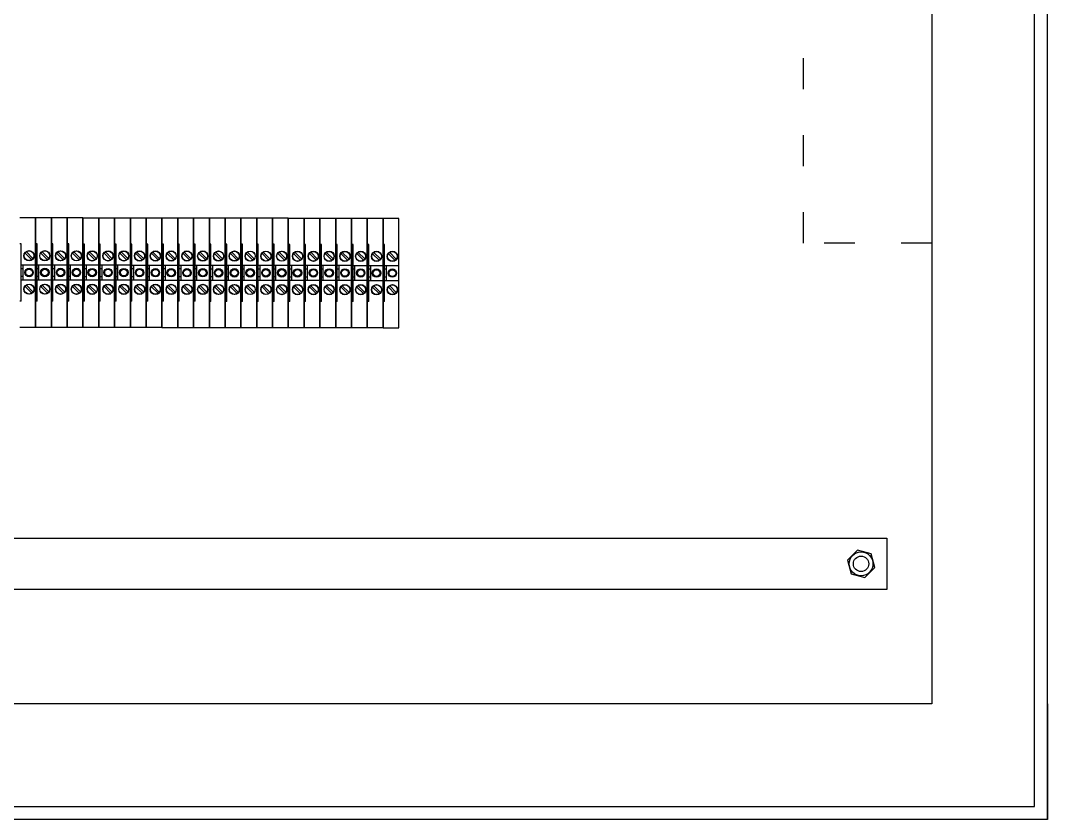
# Model space of a CAD drawing. Header units: millimetres. Extents: x 14879 to 47640, y -20740 to 344.
# Drawn here: x 47235 to 47634.8, y -1711.8 to -1400.7 of the extents above; entities that cross this region are included whole.
import ezdxf

# ---------------------------------------------------------------- set-up
doc = ezdxf.new("R2010")
doc.units = ezdxf.units.MM
doc.linetypes.add('ACAD_ISO03W100', pattern=[30, 12, -18])
doc.linetypes.add('DOT', pattern=[0.559539, 0, -0.27977, 0, -0.27977])
doc.layers.add('1', color=7, linetype='Continuous')

msp = doc.modelspace()

# ---------------------------------------------------------------- linework, layer by layer
for p, q in [((47634.85, -1711.79), (47634.85, 288.21)), ((47629.85, -1706.79), (47629.85, 283.21)), ((47589.85, 243.21), (47589.85, -1666.79)), ((46947.18, -1602.24), (47572.27, -1602.24)), ((47572.27, -1602.24), (47572.27, -1622.24)), ((47572.27, -1622.24), (46947.18, -1622.24)), ((47589.85, -1666.79), (46879.85, -1666.79)), ((47629.85, -1706.79), (47629.85, -1666.79)), ((47634.85, -1666.79), (47634.85, -1711.79)), ((46839.85, -1706.79), (47629.85, -1706.79)), ((47634.85, -1711.79), (46834.85, -1711.79))]:
    msp.add_line(p, q)
at = {"color": 1, "linetype": 'ACAD_ISO03W100'}
msp.add_lwpolyline([(47539.85, -361.79), (47589.85, -361.79), (47589.85, -1487.35), (47539.85, -1487.35)], close=True, dxfattribs=at)
at = {"color": 4}
msp.add_lwpolyline([(47556.95, -1610.82), (47558.38, -1616.13), (47563.69, -1617.55), (47567.58, -1613.67), (47566.16, -1608.35), (47560.84, -1606.93)], close=True, dxfattribs=at)
for radius in [4.64, 3]:
    msp.add_circle((47562.27, -1612.24), radius, dxfattribs=at)
at = {"layer": '1', "color": 7}
for p, q in [((47240.89, -1477.52), (47234.74, -1477.52)), ((47240.89, -1520.05), (47240.89, -1477.52)), ((47240.89, -1477.53), (47240.89, -1487.66)), ((47247.04, -1477.53), (47240.89, -1477.53)), ((47247.04, -1520.06), (47247.04, -1477.53)), ((47247.04, -1477.55), (47247.04, -1487.67)), ((47253.19, -1477.55), (47247.04, -1477.55)), ((47253.19, -1520.07), (47253.19, -1477.55)), ((47253.19, -1477.56), (47253.19, -1487.68)), ((47259.34, -1477.56), (47253.19, -1477.56)), ((47259.34, -1520.08), (47259.34, -1477.56)), ((47259.34, -1477.57), (47259.34, -1487.7)), ((47265.49, -1477.57), (47259.34, -1477.57)), ((47265.49, -1520.1), (47265.49, -1477.57)), ((47265.49, -1477.57), (47265.49, -1487.7)), ((47271.64, -1477.57), (47265.49, -1477.57)), ((47271.64, -1520.1), (47271.64, -1477.57)), ((47271.64, -1477.58), (47271.64, -1487.71)), ((47277.79, -1477.58), (47271.64, -1477.58)), ((47277.79, -1520.11), (47277.79, -1477.58)), ((47277.79, -1477.6), (47277.79, -1487.72)), ((47283.94, -1477.6), (47277.79, -1477.6)), ((47283.94, -1520.12), (47283.94, -1477.6)), ((47283.94, -1477.61), (47283.94, -1487.73)), ((47290.09, -1477.61), (47283.94, -1477.61)), ((47290.09, -1520.13), (47290.09, -1477.61)), ((47290.09, -1477.62), (47290.09, -1487.75)), ((47296.24, -1477.62), (47290.09, -1477.62)), ((47296.24, -1520.15), (47296.24, -1477.62)), ((47296.24, -1477.62), (47296.24, -1487.75)), ((47302.39, -1477.62), (47296.24, -1477.62)), ((47302.39, -1520.15), (47302.39, -1477.62)), ((47302.39, -1477.63), (47302.39, -1487.76)), ((47308.54, -1477.63), (47302.39, -1477.63)), ((47308.54, -1520.16), (47308.54, -1477.63)), ((47308.54, -1477.65), (47308.54, -1487.77)), ((47314.69, -1477.65), (47308.54, -1477.65)), ((47314.69, -1520.17), (47314.69, -1477.65)), ((47314.69, -1477.66), (47314.69, -1487.78)), ((47320.84, -1477.66), (47314.69, -1477.66)), ((47320.84, -1520.18), (47320.84, -1477.66)), ((47320.84, -1477.67), (47320.84, -1487.8)), ((47326.99, -1477.67), (47320.84, -1477.67)), ((47326.99, -1520.2), (47326.99, -1477.67)), ((47326.99, -1477.67), (47326.99, -1487.8)), ((47333.14, -1477.67), (47326.99, -1477.67)), ((47333.14, -1520.2), (47333.14, -1477.67)), ((47333.14, -1477.68), (47333.14, -1487.81)), ((47339.29, -1477.68), (47333.14, -1477.68)), ((47339.29, -1520.21), (47339.29, -1477.68)), ((47339.29, -1477.7), (47339.29, -1487.82)), ((47345.44, -1477.7), (47339.29, -1477.7)), ((47345.44, -1520.22), (47345.44, -1477.7)), ((47345.44, -1477.71), (47345.44, -1487.83)), ((47351.59, -1477.71), (47345.44, -1477.71)), ((47351.59, -1520.23), (47351.59, -1477.71)), ((47351.59, -1477.72), (47351.59, -1487.85)), ((47357.74, -1477.72), (47351.59, -1477.72)), ((47357.74, -1520.25), (47357.74, -1477.72)), ((47357.74, -1477.72), (47357.74, -1487.85)), ((47363.89, -1477.72), (47357.74, -1477.72)), ((47363.89, -1520.25), (47363.89, -1477.72)), ((47363.89, -1477.73), (47363.89, -1487.86)), ((47370.04, -1477.73), (47363.89, -1477.73)), ((47370.04, -1520.26), (47370.04, -1477.73)), ((47370.04, -1477.75), (47370.04, -1487.87)), ((47376.19, -1477.75), (47370.04, -1477.75)), ((47376.19, -1520.27), (47376.19, -1477.75)), ((47376.19, -1477.76), (47376.19, -1487.88)), ((47382.34, -1477.76), (47376.19, -1477.76)), ((47382.34, -1520.28), (47382.34, -1477.76)), ((47235.34, -1487.65), (47234.74, -1487.65)), ((47235.34, -1509.9), (47235.34, -1487.65)), ((47239.37, -1493.8), (47236.8, -1491.23)), ((47237.3, -1490.74), (47239.87, -1493.31)), ((47241.49, -1487.66), (47240.89, -1487.66)), ((47240.89, -1487.66), (47240.89, -1509.91)), ((47241.49, -1509.91), (47241.49, -1487.66)), ((47245.52, -1493.81), (47242.95, -1491.25)), ((47243.45, -1490.75), (47246.02, -1493.32)), ((47247.64, -1487.67), (47247.04, -1487.67)), ((47247.04, -1487.67), (47247.04, -1509.92)), ((47247.64, -1509.92), (47247.64, -1487.67)), ((47251.67, -1493.83), (47249.1, -1491.26)), ((47249.6, -1490.76), (47252.17, -1493.33)), ((47253.79, -1487.68), (47253.19, -1487.68)), ((47253.19, -1487.68), (47253.19, -1509.93)), ((47253.79, -1509.93), (47253.79, -1487.68)), ((47257.82, -1493.84), (47255.25, -1491.27)), ((47255.75, -1490.78), (47258.32, -1493.34)), ((47259.94, -1487.7), (47259.34, -1487.7)), ((47259.34, -1487.7), (47259.34, -1509.95)), ((47259.94, -1509.95), (47259.94, -1487.7)), ((47263.97, -1493.85), (47261.4, -1491.28)), ((47261.9, -1490.79), (47264.47, -1493.36)), ((47266.09, -1487.7), (47265.49, -1487.7)), ((47265.49, -1487.7), (47265.49, -1509.95)), ((47266.09, -1509.95), (47266.09, -1487.7)), ((47270.12, -1493.85), (47267.55, -1491.28)), ((47268.05, -1490.79), (47270.62, -1493.36)), ((47272.24, -1487.71), (47271.64, -1487.71)), ((47271.64, -1487.71), (47271.64, -1509.96)), ((47272.24, -1509.96), (47272.24, -1487.71)), ((47274.2, -1490.8), (47276.77, -1493.37)), ((47278.39, -1487.72), (47277.79, -1487.72)), ((47277.79, -1487.72), (47277.79, -1509.97)), ((47278.39, -1509.97), (47278.39, -1487.72)), ((47280.35, -1490.81), (47282.92, -1493.38)), ((47284.54, -1487.73), (47283.94, -1487.73)), ((47283.94, -1487.73), (47283.94, -1509.98)), ((47284.54, -1509.98), (47284.54, -1487.73)), ((47286.5, -1490.83), (47289.07, -1493.39)), ((47290.69, -1487.75), (47290.09, -1487.75)), ((47290.09, -1487.75), (47290.09, -1510)), ((47290.69, -1510), (47290.69, -1487.75)), ((47292.65, -1490.84), (47295.22, -1493.41)), ((47296.84, -1487.75), (47296.24, -1487.75)), ((47296.24, -1487.75), (47296.24, -1510)), ((47296.84, -1510), (47296.84, -1487.75)), ((47298.8, -1490.84), (47301.37, -1493.41)), ((47302.99, -1487.76), (47302.39, -1487.76)), ((47302.39, -1487.76), (47302.39, -1510.01)), ((47302.99, -1510.01), (47302.99, -1487.76)), ((47304.95, -1490.85), (47307.52, -1493.42)), ((47309.14, -1487.77), (47308.54, -1487.77)), ((47308.54, -1487.77), (47308.54, -1510.02)), ((47309.14, -1510.02), (47309.14, -1487.77)), ((47311.1, -1490.86), (47313.67, -1493.43)), ((47315.29, -1487.78), (47314.69, -1487.78)), ((47314.69, -1487.78), (47314.69, -1510.03)), ((47315.29, -1510.03), (47315.29, -1487.78)), ((47317.25, -1490.88), (47319.82, -1493.44)), ((47321.44, -1487.8), (47320.84, -1487.8)), ((47320.84, -1487.8), (47320.84, -1510.05)), ((47321.44, -1510.05), (47321.44, -1487.8)), ((47323.4, -1490.89), (47325.97, -1493.46)), ((47327.59, -1487.8), (47326.99, -1487.8)), ((47326.99, -1487.8), (47326.99, -1510.05)), ((47327.59, -1510.05), (47327.59, -1487.8)), ((47329.55, -1490.89), (47332.12, -1493.46)), ((47333.74, -1487.81), (47333.14, -1487.81)), ((47333.14, -1487.81), (47333.14, -1510.06)), ((47333.74, -1510.06), (47333.74, -1487.81)), ((47335.7, -1490.9), (47338.27, -1493.47)), ((47339.89, -1487.82), (47339.29, -1487.82)), ((47339.29, -1487.82), (47339.29, -1510.07)), ((47339.89, -1510.07), (47339.89, -1487.82)), ((47341.85, -1490.91), (47344.42, -1493.48)), ((47346.04, -1487.83), (47345.44, -1487.83)), ((47345.44, -1487.83), (47345.44, -1510.08)), ((47346.04, -1510.08), (47346.04, -1487.83)), ((47348, -1490.93), (47350.57, -1493.49)), ((47352.19, -1487.85), (47351.59, -1487.85)), ((47351.59, -1487.85), (47351.59, -1510.1)), ((47352.19, -1510.1), (47352.19, -1487.85)), ((47354.15, -1490.94), (47356.72, -1493.51)), ((47358.34, -1487.85), (47357.74, -1487.85)), ((47357.74, -1487.85), (47357.74, -1510.1)), ((47358.34, -1510.1), (47358.34, -1487.85)), ((47360.3, -1490.94), (47362.87, -1493.51)), ((47364.49, -1487.86), (47363.89, -1487.86)), ((47363.89, -1487.86), (47363.89, -1510.11)), ((47364.49, -1510.11), (47364.49, -1487.86)), ((47366.45, -1490.95), (47369.02, -1493.52)), ((47370.64, -1487.87), (47370.04, -1487.87)), ((47370.04, -1487.87), (47370.04, -1510.12)), ((47370.64, -1510.12), (47370.64, -1487.87)), ((47372.6, -1490.96), (47375.17, -1493.53)), ((47376.79, -1487.88), (47376.19, -1487.88)), ((47376.19, -1487.88), (47376.19, -1510.13)), ((47376.79, -1510.13), (47376.79, -1487.88)), ((47378.75, -1490.98), (47381.32, -1493.54)), ((47276.27, -1493.86), (47273.7, -1491.3)), ((47282.42, -1493.88), (47279.85, -1491.31)), ((47288.57, -1493.89), (47286, -1491.32)), ((47294.72, -1493.9), (47292.15, -1491.33)), ((47300.87, -1493.9), (47298.3, -1491.33)), ((47307.02, -1493.91), (47304.45, -1491.35)), ((47313.17, -1493.93), (47310.6, -1491.36)), ((47319.32, -1493.94), (47316.75, -1491.37)), ((47325.47, -1493.95), (47322.9, -1491.38)), ((47331.62, -1493.95), (47329.05, -1491.38)), ((47337.77, -1493.96), (47335.2, -1491.4)), ((47343.92, -1493.98), (47341.35, -1491.41)), ((47350.07, -1493.99), (47347.5, -1491.42)), ((47356.22, -1494), (47353.65, -1491.43)), ((47362.37, -1494), (47359.8, -1491.43)), ((47368.52, -1494.01), (47365.95, -1491.45)), ((47374.67, -1494.03), (47372.1, -1491.46)), ((47380.82, -1494.04), (47378.25, -1491.47)), ((47240.89, -1495.92), (47235.34, -1495.92)), ((47235.34, -1497.17), (47236.06, -1497.17)), ((47236.06, -1497.17), (47236.06, -1495.92)), ((47236.06, -1500.37), (47236.06, -1497.17)), ((47247.04, -1495.93), (47241.49, -1495.93)), ((47241.49, -1497.18), (47242.21, -1497.18)), ((47242.21, -1497.18), (47242.21, -1495.93)), ((47242.21, -1500.38), (47242.21, -1497.18)), ((47253.19, -1495.95), (47247.64, -1495.95)), ((47247.64, -1497.2), (47248.36, -1497.2)), ((47248.36, -1497.2), (47248.36, -1495.95)), ((47248.36, -1500.4), (47248.36, -1497.2)), ((47259.34, -1495.96), (47253.79, -1495.96)), ((47253.79, -1497.21), (47254.51, -1497.21)), ((47254.51, -1497.21), (47254.51, -1495.96)), ((47254.51, -1500.41), (47254.51, -1497.21)), ((47265.49, -1495.97), (47259.94, -1495.97)), ((47259.94, -1497.22), (47260.66, -1497.22)), ((47260.66, -1497.22), (47260.66, -1495.97)), ((47260.66, -1500.42), (47260.66, -1497.22)), ((47271.64, -1495.97), (47266.09, -1495.97)), ((47266.09, -1497.22), (47266.81, -1497.22)), ((47266.81, -1497.22), (47266.81, -1495.97)), ((47266.81, -1500.42), (47266.81, -1497.22)), ((47277.79, -1495.98), (47272.24, -1495.98)), ((47272.24, -1497.23), (47272.96, -1497.23)), ((47272.96, -1497.23), (47272.96, -1495.98)), ((47272.96, -1500.43), (47272.96, -1497.23)), ((47283.94, -1496), (47278.39, -1496)), ((47278.39, -1497.25), (47279.11, -1497.25)), ((47279.11, -1497.25), (47279.11, -1496)), ((47279.11, -1500.45), (47279.11, -1497.25)), ((47290.09, -1496.01), (47284.54, -1496.01)), ((47284.54, -1497.26), (47285.26, -1497.26)), ((47285.26, -1497.26), (47285.26, -1496.01)), ((47285.26, -1500.46), (47285.26, -1497.26)), ((47296.24, -1496.02), (47290.69, -1496.02)), ((47290.69, -1497.27), (47291.41, -1497.27)), ((47291.41, -1497.27), (47291.41, -1496.02)), ((47291.41, -1500.47), (47291.41, -1497.27)), ((47302.39, -1496.02), (47296.84, -1496.02)), ((47296.84, -1497.27), (47297.56, -1497.27)), ((47297.56, -1497.27), (47297.56, -1496.02)), ((47297.56, -1500.47), (47297.56, -1497.27)), ((47308.54, -1496.03), (47302.99, -1496.03)), ((47302.99, -1497.28), (47303.71, -1497.28)), ((47303.71, -1497.28), (47303.71, -1496.03)), ((47303.71, -1500.48), (47303.71, -1497.28)), ((47314.69, -1496.05), (47309.14, -1496.05)), ((47309.14, -1497.3), (47309.86, -1497.3)), ((47309.86, -1497.3), (47309.86, -1496.05)), ((47309.86, -1500.5), (47309.86, -1497.3)), ((47320.84, -1496.06), (47315.29, -1496.06)), ((47315.29, -1497.31), (47316.01, -1497.31)), ((47316.01, -1497.31), (47316.01, -1496.06)), ((47316.01, -1500.51), (47316.01, -1497.31)), ((47326.99, -1496.07), (47321.44, -1496.07)), ((47321.44, -1497.32), (47322.16, -1497.32)), ((47322.16, -1497.32), (47322.16, -1496.07)), ((47322.16, -1500.52), (47322.16, -1497.32)), ((47333.14, -1496.07), (47327.59, -1496.07)), ((47327.59, -1497.32), (47328.31, -1497.32)), ((47328.31, -1497.32), (47328.31, -1496.07)), ((47328.31, -1500.52), (47328.31, -1497.32)), ((47339.29, -1496.08), (47333.74, -1496.08)), ((47333.74, -1497.33), (47334.46, -1497.33)), ((47334.46, -1497.33), (47334.46, -1496.08)), ((47334.46, -1500.53), (47334.46, -1497.33)), ((47345.44, -1496.1), (47339.89, -1496.1)), ((47339.89, -1497.35), (47340.61, -1497.35)), ((47340.61, -1497.35), (47340.61, -1496.1)), ((47340.61, -1500.55), (47340.61, -1497.35)), ((47351.59, -1496.11), (47346.04, -1496.11)), ((47346.04, -1497.36), (47346.76, -1497.36)), ((47346.76, -1497.36), (47346.76, -1496.11)), ((47346.76, -1500.56), (47346.76, -1497.36)), ((47357.74, -1496.12), (47352.19, -1496.12)), ((47352.19, -1497.37), (47352.91, -1497.37)), ((47352.91, -1497.37), (47352.91, -1496.12)), ((47352.91, -1500.57), (47352.91, -1497.37)), ((47363.89, -1496.12), (47358.34, -1496.12)), ((47358.34, -1497.37), (47359.06, -1497.37)), ((47359.06, -1497.37), (47359.06, -1496.12)), ((47359.06, -1500.57), (47359.06, -1497.37)), ((47370.04, -1496.13), (47364.49, -1496.13)), ((47364.49, -1497.38), (47365.21, -1497.38)), ((47365.21, -1497.38), (47365.21, -1496.13)), ((47365.21, -1500.58), (47365.21, -1497.38)), ((47376.19, -1496.15), (47370.64, -1496.15)), ((47370.64, -1497.4), (47371.36, -1497.4)), ((47371.36, -1497.4), (47371.36, -1496.15)), ((47371.36, -1500.6), (47371.36, -1497.4)), ((47382.34, -1496.16), (47376.79, -1496.16)), ((47376.79, -1497.41), (47377.51, -1497.41)), ((47377.51, -1497.41), (47377.51, -1496.16)), ((47377.51, -1500.61), (47377.51, -1497.41)), ((47236.06, -1500.37), (47235.34, -1500.37)), ((47235.34, -1501.62), (47240.89, -1501.62)), ((47236.06, -1501.62), (47236.06, -1500.37)), ((47242.21, -1500.38), (47241.49, -1500.38)), ((47241.49, -1501.63), (47247.04, -1501.63)), ((47242.21, -1501.63), (47242.21, -1500.38)), ((47248.36, -1500.4), (47247.64, -1500.4)), ((47247.64, -1501.65), (47253.19, -1501.65)), ((47248.36, -1501.65), (47248.36, -1500.4)), ((47254.51, -1500.41), (47253.79, -1500.41)), ((47253.79, -1501.66), (47259.34, -1501.66)), ((47254.51, -1501.66), (47254.51, -1500.41)), ((47260.66, -1500.42), (47259.94, -1500.42)), ((47259.94, -1501.67), (47265.49, -1501.67)), ((47260.66, -1501.67), (47260.66, -1500.42)), ((47266.81, -1500.42), (47266.09, -1500.42)), ((47266.09, -1501.67), (47271.64, -1501.67)), ((47266.81, -1501.67), (47266.81, -1500.42)), ((47272.96, -1500.43), (47272.24, -1500.43)), ((47272.24, -1501.68), (47277.79, -1501.68)), ((47272.96, -1501.68), (47272.96, -1500.43)), ((47279.11, -1500.45), (47278.39, -1500.45)), ((47278.39, -1501.7), (47283.94, -1501.7)), ((47279.11, -1501.7), (47279.11, -1500.45)), ((47285.26, -1500.46), (47284.54, -1500.46)), ((47284.54, -1501.71), (47290.09, -1501.71)), ((47285.26, -1501.71), (47285.26, -1500.46)), ((47291.41, -1500.47), (47290.69, -1500.47)), ((47290.69, -1501.72), (47296.24, -1501.72)), ((47291.41, -1501.72), (47291.41, -1500.47)), ((47297.56, -1500.47), (47296.84, -1500.47)), ((47296.84, -1501.72), (47302.39, -1501.72)), ((47297.56, -1501.72), (47297.56, -1500.47)), ((47303.71, -1500.48), (47302.99, -1500.48)), ((47302.99, -1501.73), (47308.54, -1501.73)), ((47303.71, -1501.73), (47303.71, -1500.48)), ((47309.86, -1500.5), (47309.14, -1500.5)), ((47309.14, -1501.75), (47314.69, -1501.75)), ((47309.86, -1501.75), (47309.86, -1500.5)), ((47316.01, -1500.51), (47315.29, -1500.51)), ((47315.29, -1501.76), (47320.84, -1501.76)), ((47316.01, -1501.76), (47316.01, -1500.51)), ((47322.16, -1500.52), (47321.44, -1500.52)), ((47321.44, -1501.77), (47326.99, -1501.77)), ((47322.16, -1501.77), (47322.16, -1500.52)), ((47328.31, -1500.52), (47327.59, -1500.52)), ((47327.59, -1501.77), (47333.14, -1501.77)), ((47328.31, -1501.77), (47328.31, -1500.52)), ((47334.46, -1500.53), (47333.74, -1500.53)), ((47333.74, -1501.78), (47339.29, -1501.78)), ((47334.46, -1501.78), (47334.46, -1500.53)), ((47340.61, -1500.55), (47339.89, -1500.55)), ((47339.89, -1501.8), (47345.44, -1501.8)), ((47340.61, -1501.8), (47340.61, -1500.55)), ((47346.76, -1500.56), (47346.04, -1500.56)), ((47346.04, -1501.81), (47351.59, -1501.81)), ((47346.76, -1501.81), (47346.76, -1500.56)), ((47352.91, -1500.57), (47352.19, -1500.57)), ((47352.19, -1501.82), (47357.74, -1501.82)), ((47352.91, -1501.82), (47352.91, -1500.57)), ((47359.06, -1500.57), (47358.34, -1500.57)), ((47358.34, -1501.82), (47363.89, -1501.82)), ((47359.06, -1501.82), (47359.06, -1500.57)), ((47365.21, -1500.58), (47364.49, -1500.58)), ((47364.49, -1501.83), (47370.04, -1501.83)), ((47365.21, -1501.83), (47365.21, -1500.58)), ((47371.36, -1500.6), (47370.64, -1500.6)), ((47370.64, -1501.85), (47376.19, -1501.85)), ((47371.36, -1501.85), (47371.36, -1500.6)), ((47377.51, -1500.61), (47376.79, -1500.61)), ((47376.79, -1501.86), (47382.34, -1501.86)), ((47377.51, -1501.86), (47377.51, -1500.61)), ((47239.37, -1506.8), (47236.8, -1504.23)), ((47237.3, -1503.74), (47239.87, -1506.31)), ((47245.52, -1506.81), (47242.95, -1504.25)), ((47243.45, -1503.75), (47246.02, -1506.32)), ((47251.67, -1506.83), (47249.1, -1504.26)), ((47249.6, -1503.76), (47252.17, -1506.33)), ((47257.82, -1506.84), (47255.25, -1504.27)), ((47255.75, -1503.78), (47258.32, -1506.34)), ((47263.97, -1506.85), (47261.4, -1504.28)), ((47261.9, -1503.79), (47264.47, -1506.36)), ((47270.12, -1506.85), (47267.55, -1504.28)), ((47268.05, -1503.79), (47270.62, -1506.36)), ((47276.27, -1506.86), (47273.7, -1504.3)), ((47274.2, -1503.8), (47276.77, -1506.37)), ((47282.42, -1506.88), (47279.85, -1504.31)), ((47280.35, -1503.81), (47282.92, -1506.38)), ((47288.57, -1506.89), (47286, -1504.32)), ((47286.5, -1503.83), (47289.07, -1506.39)), ((47294.72, -1506.9), (47292.15, -1504.33)), ((47292.65, -1503.84), (47295.22, -1506.41)), ((47300.87, -1506.9), (47298.3, -1504.33)), ((47298.8, -1503.84), (47301.37, -1506.41)), ((47307.02, -1506.91), (47304.45, -1504.35)), ((47304.95, -1503.85), (47307.52, -1506.42)), ((47313.17, -1506.93), (47310.6, -1504.36)), ((47311.1, -1503.86), (47313.67, -1506.43)), ((47319.32, -1506.94), (47316.75, -1504.37)), ((47317.25, -1503.88), (47319.82, -1506.44)), ((47325.47, -1506.95), (47322.9, -1504.38)), ((47323.4, -1503.89), (47325.97, -1506.46)), ((47331.62, -1506.95), (47329.05, -1504.38)), ((47329.55, -1503.89), (47332.12, -1506.46)), ((47337.77, -1506.96), (47335.2, -1504.4)), ((47335.7, -1503.9), (47338.27, -1506.47)), ((47343.92, -1506.98), (47341.35, -1504.41)), ((47341.85, -1503.91), (47344.42, -1506.48)), ((47350.07, -1506.99), (47347.5, -1504.42)), ((47348, -1503.93), (47350.57, -1506.49)), ((47356.22, -1507), (47353.65, -1504.43)), ((47354.15, -1503.94), (47356.72, -1506.51)), ((47362.37, -1507), (47359.8, -1504.43)), ((47360.3, -1503.94), (47362.87, -1506.51)), ((47368.52, -1507.01), (47365.95, -1504.45)), ((47366.45, -1503.95), (47369.02, -1506.52)), ((47374.67, -1507.03), (47372.1, -1504.46)), ((47372.6, -1503.96), (47375.17, -1506.53)), ((47380.82, -1507.04), (47378.25, -1504.47)), ((47378.75, -1503.98), (47381.32, -1506.54)), ((47235.34, -1509.9), (47234.74, -1509.9)), ((47241.49, -1509.91), (47240.89, -1509.91)), ((47240.89, -1509.91), (47240.89, -1520.06)), ((47247.64, -1509.92), (47247.04, -1509.92)), ((47247.04, -1509.92), (47247.04, -1520.07)), ((47253.79, -1509.93), (47253.19, -1509.93)), ((47253.19, -1509.93), (47253.19, -1520.08)), ((47259.94, -1509.95), (47259.34, -1509.95)), ((47259.34, -1509.95), (47259.34, -1520.1)), ((47266.09, -1509.95), (47265.49, -1509.95)), ((47265.49, -1509.95), (47265.49, -1520.1)), ((47272.24, -1509.96), (47271.64, -1509.96)), ((47271.64, -1509.96), (47271.64, -1520.11)), ((47278.39, -1509.97), (47277.79, -1509.97)), ((47277.79, -1509.97), (47277.79, -1520.12)), ((47284.54, -1509.98), (47283.94, -1509.98)), ((47283.94, -1509.98), (47283.94, -1520.13)), ((47290.69, -1510), (47290.09, -1510)), ((47290.09, -1510), (47290.09, -1520.15)), ((47296.84, -1510), (47296.24, -1510)), ((47296.24, -1510), (47296.24, -1520.15)), ((47302.99, -1510.01), (47302.39, -1510.01)), ((47302.39, -1510.01), (47302.39, -1520.16)), ((47309.14, -1510.02), (47308.54, -1510.02)), ((47308.54, -1510.02), (47308.54, -1520.17)), ((47315.29, -1510.03), (47314.69, -1510.03)), ((47314.69, -1510.03), (47314.69, -1520.18)), ((47321.44, -1510.05), (47320.84, -1510.05)), ((47320.84, -1510.05), (47320.84, -1520.2)), ((47327.59, -1510.05), (47326.99, -1510.05)), ((47326.99, -1510.05), (47326.99, -1520.2)), ((47333.74, -1510.06), (47333.14, -1510.06)), ((47333.14, -1510.06), (47333.14, -1520.21)), ((47339.89, -1510.07), (47339.29, -1510.07)), ((47339.29, -1510.07), (47339.29, -1520.22)), ((47346.04, -1510.08), (47345.44, -1510.08)), ((47345.44, -1510.08), (47345.44, -1520.23)), ((47352.19, -1510.1), (47351.59, -1510.1)), ((47351.59, -1510.1), (47351.59, -1520.25)), ((47358.34, -1510.1), (47357.74, -1510.1)), ((47357.74, -1510.1), (47357.74, -1520.25)), ((47364.49, -1510.11), (47363.89, -1510.11)), ((47363.89, -1510.11), (47363.89, -1520.26)), ((47370.64, -1510.12), (47370.04, -1510.12)), ((47370.04, -1510.12), (47370.04, -1520.27)), ((47376.79, -1510.13), (47376.19, -1510.13)), ((47376.19, -1510.13), (47376.19, -1520.28)), ((47234.74, -1520.05), (47240.89, -1520.05)), ((47240.89, -1520.06), (47247.04, -1520.06)), ((47247.04, -1520.07), (47253.19, -1520.07)), ((47253.19, -1520.08), (47259.34, -1520.08)), ((47259.34, -1520.1), (47265.49, -1520.1)), ((47265.49, -1520.1), (47271.64, -1520.1)), ((47271.64, -1520.11), (47277.79, -1520.11)), ((47277.79, -1520.12), (47283.94, -1520.12)), ((47283.94, -1520.13), (47290.09, -1520.13)), ((47290.09, -1520.15), (47296.24, -1520.15)), ((47296.24, -1520.15), (47302.39, -1520.15)), ((47302.39, -1520.16), (47308.54, -1520.16)), ((47308.54, -1520.17), (47314.69, -1520.17)), ((47314.69, -1520.18), (47320.84, -1520.18)), ((47320.84, -1520.2), (47326.99, -1520.2)), ((47326.99, -1520.2), (47333.14, -1520.2)), ((47333.14, -1520.21), (47339.29, -1520.21)), ((47339.29, -1520.22), (47345.44, -1520.22)), ((47345.44, -1520.23), (47351.59, -1520.23)), ((47351.59, -1520.25), (47357.74, -1520.25)), ((47357.74, -1520.25), (47363.89, -1520.25)), ((47363.89, -1520.26), (47370.04, -1520.26)), ((47370.04, -1520.27), (47376.19, -1520.27)), ((47376.19, -1520.28), (47382.34, -1520.28))]:
    msp.add_line(p, q, dxfattribs=at)
for centre, radius in [((47238.34, -1492.27), 2), ((47238.34, -1492.27), 1.9), ((47244.49, -1492.28), 2), ((47244.49, -1492.28), 1.9), ((47250.64, -1492.3), 2), ((47250.64, -1492.3), 1.9), ((47256.79, -1492.31), 2), ((47256.79, -1492.31), 1.9), ((47262.94, -1492.32), 2), ((47262.94, -1492.32), 1.9), ((47269.09, -1492.32), 2), ((47269.09, -1492.32), 1.9), ((47275.24, -1492.33), 2), ((47275.24, -1492.33), 1.9), ((47281.39, -1492.35), 2), ((47281.39, -1492.35), 1.9), ((47287.54, -1492.36), 2), ((47287.54, -1492.36), 1.9), ((47293.69, -1492.37), 2), ((47293.69, -1492.37), 1.9), ((47299.84, -1492.37), 2), ((47299.84, -1492.37), 1.9), ((47305.99, -1492.38), 2), ((47305.99, -1492.38), 1.9), ((47312.14, -1492.4), 2), ((47312.14, -1492.4), 1.9), ((47318.29, -1492.41), 2), ((47318.29, -1492.41), 1.9), ((47324.44, -1492.42), 2), ((47324.44, -1492.42), 1.9), ((47330.59, -1492.42), 2), ((47330.59, -1492.42), 1.9), ((47336.74, -1492.43), 2), ((47336.74, -1492.43), 1.9), ((47342.89, -1492.45), 2), ((47342.89, -1492.45), 1.9), ((47349.04, -1492.46), 2), ((47349.04, -1492.46), 1.9), ((47355.19, -1492.47), 2), ((47355.19, -1492.47), 1.9), ((47361.34, -1492.47), 2), ((47361.34, -1492.47), 1.9), ((47367.49, -1492.48), 2), ((47367.49, -1492.48), 1.9), ((47373.64, -1492.5), 2), ((47373.64, -1492.5), 1.9), ((47379.79, -1492.51), 2), ((47379.79, -1492.51), 1.9), ((47238.34, -1498.77), 1.65), ((47238.34, -1498.77), 1.3), ((47244.49, -1498.78), 1.65), ((47244.49, -1498.78), 1.3), ((47250.64, -1498.8), 1.65), ((47250.64, -1498.8), 1.3), ((47256.79, -1498.81), 1.65), ((47256.79, -1498.81), 1.3), ((47262.94, -1498.82), 1.65), ((47262.94, -1498.82), 1.3), ((47269.09, -1498.82), 1.65), ((47269.09, -1498.82), 1.3), ((47275.24, -1498.83), 1.65), ((47275.24, -1498.83), 1.3), ((47281.39, -1498.85), 1.65), ((47281.39, -1498.85), 1.3), ((47287.54, -1498.86), 1.65), ((47287.54, -1498.86), 1.3), ((47293.69, -1498.87), 1.65), ((47293.69, -1498.87), 1.3), ((47299.84, -1498.87), 1.65), ((47299.84, -1498.87), 1.3), ((47305.99, -1498.88), 1.65), ((47305.99, -1498.88), 1.3), ((47312.14, -1498.9), 1.65), ((47312.14, -1498.9), 1.3), ((47318.29, -1498.91), 1.65), ((47318.29, -1498.91), 1.3), ((47324.44, -1498.92), 1.65), ((47324.44, -1498.92), 1.3), ((47330.59, -1498.92), 1.65), ((47330.59, -1498.92), 1.3), ((47336.74, -1498.93), 1.65), ((47336.74, -1498.93), 1.3), ((47342.89, -1498.95), 1.65), ((47342.89, -1498.95), 1.3), ((47349.04, -1498.96), 1.65), ((47349.04, -1498.96), 1.3), ((47355.19, -1498.97), 1.65), ((47355.19, -1498.97), 1.3), ((47361.34, -1498.97), 1.65), ((47361.34, -1498.97), 1.3), ((47367.49, -1498.98), 1.65), ((47367.49, -1498.98), 1.3), ((47373.64, -1499), 1.65), ((47373.64, -1499), 1.3), ((47379.79, -1499.01), 1.65), ((47379.79, -1499.01), 1.3), ((47238.34, -1505.27), 2), ((47244.49, -1505.28), 2), ((47238.34, -1505.27), 1.9), ((47244.49, -1505.28), 1.9), ((47250.64, -1505.3), 2), ((47250.64, -1505.3), 1.9), ((47256.79, -1505.31), 2), ((47256.79, -1505.31), 1.9), ((47262.94, -1505.32), 2), ((47262.94, -1505.32), 1.9), ((47269.09, -1505.32), 2), ((47269.09, -1505.32), 1.9), ((47275.24, -1505.33), 2), ((47275.24, -1505.33), 1.9), ((47281.39, -1505.35), 2), ((47281.39, -1505.35), 1.9), ((47287.54, -1505.36), 2), ((47287.54, -1505.36), 1.9), ((47293.69, -1505.37), 2), ((47293.69, -1505.37), 1.9), ((47299.84, -1505.37), 2), ((47299.84, -1505.37), 1.9), ((47305.99, -1505.38), 2), ((47305.99, -1505.38), 1.9), ((47312.14, -1505.4), 2), ((47312.14, -1505.4), 1.9), ((47318.29, -1505.41), 2), ((47318.29, -1505.41), 1.9), ((47324.44, -1505.42), 2), ((47324.44, -1505.42), 1.9), ((47330.59, -1505.42), 2), ((47330.59, -1505.42), 1.9), ((47336.74, -1505.43), 2), ((47336.74, -1505.43), 1.9), ((47342.89, -1505.45), 2), ((47342.89, -1505.45), 1.9), ((47349.04, -1505.46), 2), ((47349.04, -1505.46), 1.9), ((47355.19, -1505.47), 2), ((47355.19, -1505.47), 1.9), ((47361.34, -1505.47), 2), ((47361.34, -1505.47), 1.9), ((47367.49, -1505.48), 2), ((47367.49, -1505.48), 1.9), ((47373.64, -1505.5), 2), ((47373.64, -1505.5), 1.9), ((47379.79, -1505.51), 2), ((47379.79, -1505.51), 1.9)]:
    msp.add_circle(centre, radius, dxfattribs=at)
at = {"layer": '1', "color": 7, "linetype": 'DOT'}
for p in [(47240.89, -1481.28), (47247.04, -1481.3), (47253.19, -1481.31), (47259.34, -1481.32), (47265.49, -1481.32), (47271.64, -1481.33), (47277.79, -1481.35), (47283.94, -1481.36), (47290.09, -1481.37), (47296.24, -1481.37), (47302.39, -1481.38), (47308.54, -1481.4), (47314.69, -1481.41), (47320.84, -1481.42), (47326.99, -1481.42), (47333.14, -1481.43), (47339.29, -1481.45), (47345.44, -1481.46), (47351.59, -1481.47), (47357.74, -1481.47), (47363.89, -1481.48), (47370.04, -1481.5), (47376.19, -1481.51)]:
    msp.add_point(p, dxfattribs=at)

doc.saveas('drawing.dxf')
